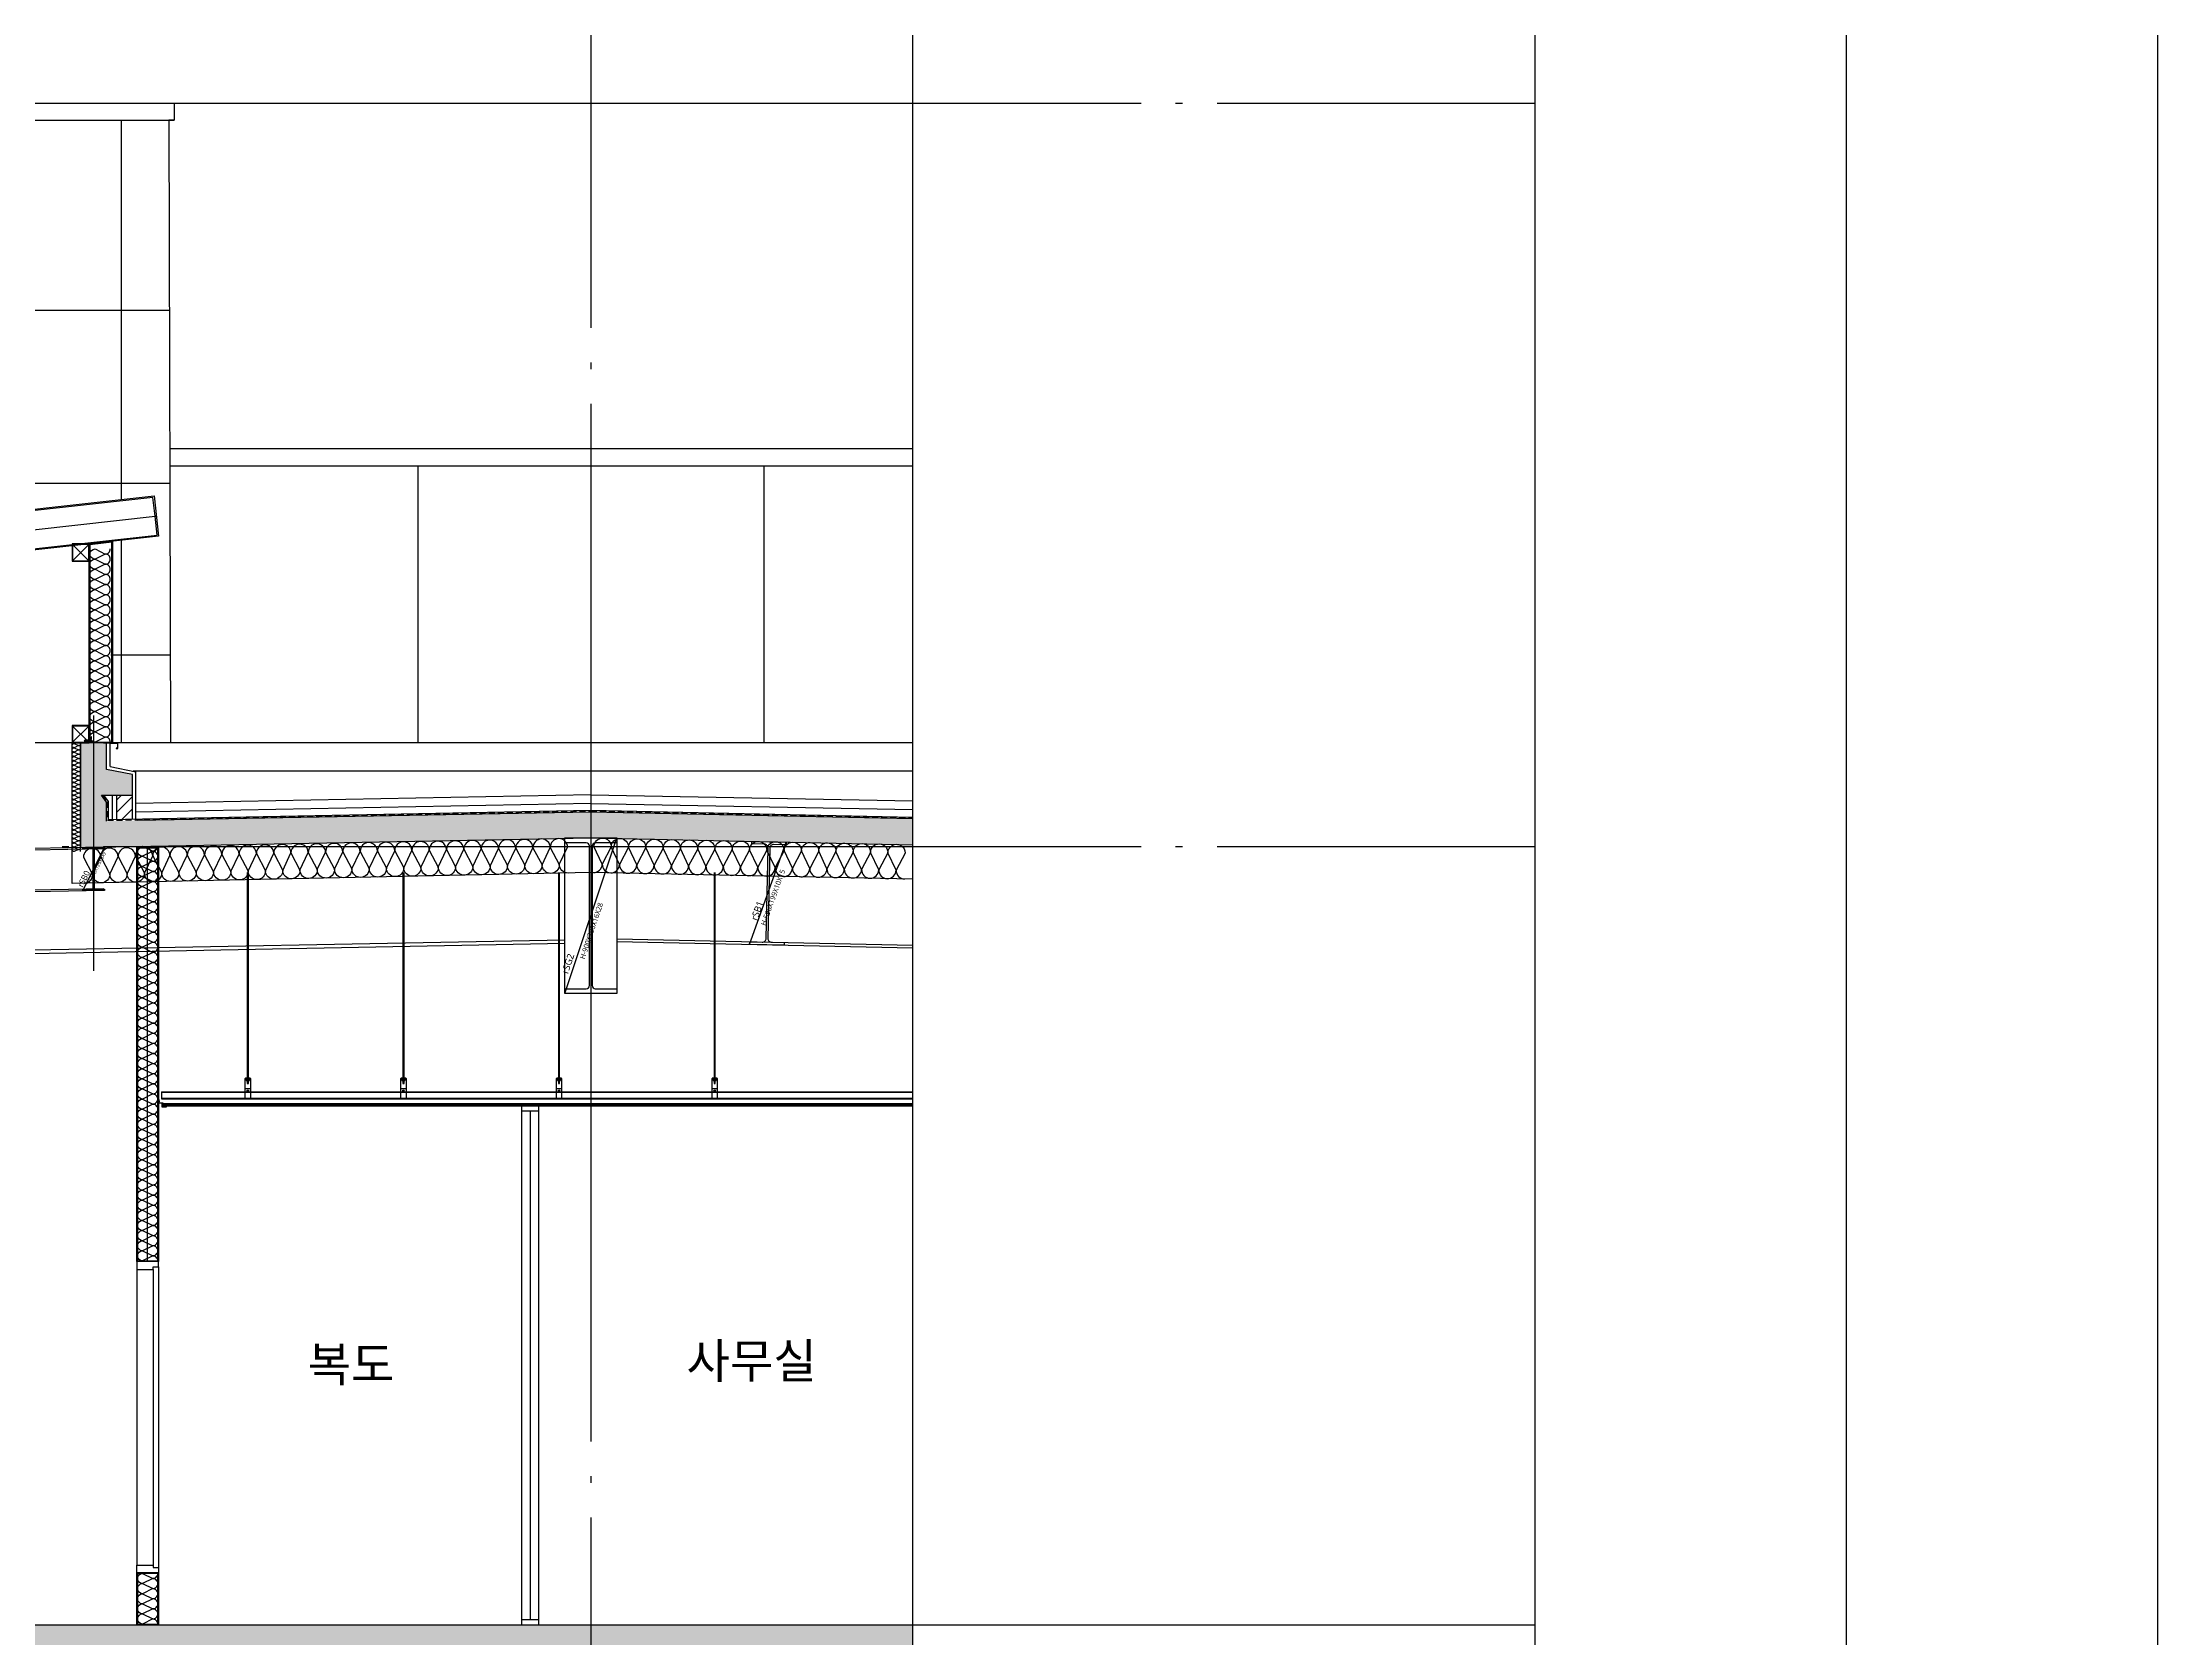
# Model space of a CAD drawing. Header units: millimetres. Extents: x 0 to 672800, y 0 to 118800.
# Drawn here: x 597167 to 609401, y 31869 to 41095 of the extents above; entities that cross this region are included whole.
import ezdxf
from ezdxf.enums import TextEntityAlignment as Align

# ---------------------------------------------------------------- set-up
doc = ezdxf.new("R2010")
doc.units = ezdxf.units.MM
doc.header["$LTSCALE"] = 200
doc.linetypes.add('CEN-GAUN', pattern=[32.2, 30, -1, 0.2, -1])
doc.linetypes.add('HIDDEN', pattern=[0.375, 0.25, -0.125])
doc.layers.get('DEFPOINTS').update_dxf_attribs({"color": 137})
for name, color, linetype in [('01FIN', 9, 'Continuous'), ('01HAT', 8, 'Continuous'), ('01단열재', 252, 'Continuous'), ('01하지철물', 253, 'Continuous'), ('09GIRDER', 2, 'Continuous'), ('3', 3, 'Continuous'), ('6방수', 6, 'HIDDEN'), ('7', 7, 'Continuous'), ('8ELE', 8, 'Continuous'), ('A-CON', 2, 'Continuous'), ('A-wall-유리파티션', 5, 'Continuous'), ('BOLT', 8, 'Continuous'), ('CEN', 1, 'CEN-GAUN'), ('DOOR', 6, 'Continuous'), ('DOOR-OPEN', 9, 'Continuous'), ('ELE', 7, 'Continuous'), ('ELE-6', 6, 'Continuous'), ('ELE-STL', 252, 'Continuous'), ('FLA', 2, 'Continuous'), ('HAT', 8, 'Continuous'), ('HAT-253', 253, 'Continuous'), ('HAT-254', 254, 'Continuous'), ('HAT-INS', 252, 'Continuous'), ('PANEL', 6, 'Continuous'), ('S-253', 252, 'Continuous'), ('S-COL', 2, 'Continuous'), ('STEEL-E', 6, 'Continuous'), ('SYP_BOLT', 9, 'Continuous'), ('SYP_FLASHING', 5, 'Continuous'), ('WALL-GLASS', 4, 'Continuous'), ('X-ER', 15, 'ER-X')]:
    doc.layers.add(name, color=color, linetype=linetype)
doc.layers.add('TXT-1', color=137, linetype='Continuous', plot=False)
doc.styles.get("Standard").update_dxf_attribs({"font": 'arial.ttf'})
doc.styles.add('스타일1', font='malgun.ttf')
doc.linetypes.add('ER-X', pattern='A,10,-0.8,["X",Standard,S=0.6,R=0,X=-0.15,Y=-0.3],-0.8', length=11.6)
doc.linetypes.add('INSUL50', pattern='A,0.00254,-2.54,[134,ltypeshp.shx,S=6.25,R=0,X=-2.54,Y=0],-19.92,[134,ltypeshp.shx,S=6.25,R=180,X=2.54,Y=0],-2.54', length=25.00254)

# ---------------------------------------------------------------- blocks, each defined once
blk = doc.blocks.new('*U295')
at = {"layer": 'HAT-INS'}
for points in [[(0, 0, 0.414214), (0.25, 0.25), (0, 0.75, -1), (0.5, 0.75), (0.25, 0.25, 0.414214), (0.5, 0)], [(0.5, 0, 0.414214), (0.75, 0.25), (0.5, 0.75, -1), (1, 0.75), (0.75, 0.25, 0.414214), (1, 0)], [(1, 0, 0.414214), (1.25, 0.25), (1, 0.75, -1), (1.5, 0.75), (1.25, 0.25, 0.414214), (1.5, 0)], [(1.5, 0, 0.414214), (1.75, 0.25), (1.5, 0.75, -1), (2, 0.75), (1.75, 0.25, 0.414214), (2, 0)], [(2, 0, 0.414214), (2.25, 0.25), (2, 0.75, -1), (2.5, 0.75), (2.25, 0.25, 0.414214), (2.5, 0)]]:
    blk.add_lwpolyline(points, format="xyb", dxfattribs=at)
blk = doc.blocks.new('*U296')
at = {"layer": 'HAT-INS'}
for points in [[(0, 0, 0.414214), (0.25, 0.25), (0, 0.75, -1), (0.5, 0.75), (0.25, 0.25, 0.414214), (0.5, 0)], [(0.5, 0, 0.414214), (0.75, 0.25), (0.5, 0.75, -1), (1, 0.75), (0.75, 0.25, 0.414214), (1, 0)], [(1, 0, 0.414214), (1.25, 0.25), (1, 0.75, -1), (1.5, 0.75), (1.25, 0.25, 0.414214), (1.5, 0)], [(1.5, 0, 0.414214), (1.75, 0.25), (1.5, 0.75, -1), (2, 0.75), (1.75, 0.25, 0.414214), (2, 0)], [(2, 0, 0.414214), (2.25, 0.25), (2, 0.75, -1), (2.5, 0.75), (2.25, 0.25, 0.414214), (2.5, 0)], [(2.5, 0, 0.414214), (2.75, 0.25), (2.5, 0.75, -1), (3, 0.75), (2.75, 0.25, 0.414214), (3, 0)], [(3, 0, 0.414214), (3.25, 0.25), (3, 0.75, -1), (3.5, 0.75), (3.25, 0.25, 0.414214), (3.5, 0)], [(3.5, 0, 0.414214), (3.75, 0.25), (3.5, 0.75, -1), (4, 0.75), (3.75, 0.25, 0.414214), (4, 0)], [(4, 0, 0.414214), (4.25, 0.25), (4, 0.75, -1), (4.5, 0.75), (4.25, 0.25, 0.414214), (4.5, 0)], [(4.5, 0, 0.414214), (4.75, 0.25), (4.5, 0.75, -1), (5, 0.75), (4.75, 0.25, 0.414214), (5, 0)], [(5, 0, 0.414214), (5.25, 0.25), (5, 0.75, -1), (5.5, 0.75), (5.25, 0.25, 0.414214), (5.5, 0)], [(5.5, 0, 0.414214), (5.75, 0.25), (5.5, 0.75, -1), (6, 0.75), (5.75, 0.25, 0.414214), (6, 0)], [(6, 0, 0.414214), (6.25, 0.25), (6, 0.75, -1), (6.5, 0.75), (6.25, 0.25, 0.414214), (6.5, 0)], [(6.5, 0, 0.414214), (6.75, 0.25), (6.5, 0.75, -1), (7, 0.75), (6.75, 0.25, 0.414214), (7, 0)], [(7, 0, 0.414214), (7.25, 0.25), (7, 0.75, -1), (7.5, 0.75), (7.25, 0.25, 0.414214), (7.5, 0)], [(7.5, 0, 0.414214), (7.75, 0.25), (7.5, 0.75, -1), (8, 0.75), (7.75, 0.25, 0.414214), (8, 0)], [(8, 0, 0.414214), (8.25, 0.25), (8, 0.75, -1), (8.5, 0.75), (8.25, 0.25, 0.414214), (8.5, 0)], [(8.5, 0, 0.414214), (8.75, 0.25), (8.5, 0.75, -1), (9, 0.75), (8.75, 0.25, 0.414214), (9, 0)], [(9, 0, 0.414214), (9.25, 0.25), (9, 0.75, -1), (9.5, 0.75), (9.25, 0.25, 0.414214), (9.5, 0)], [(9.5, 0, 0.414214), (9.75, 0.25), (9.5, 0.75, -1), (10, 0.75), (9.75, 0.25, 0.414214), (10, 0)], [(10, 0, 0.414214), (10.25, 0.25), (10, 0.75, -1), (10.5, 0.75), (10.25, 0.25, 0.414214), (10.5, 0)], [(10.5, 0, 0.414214), (10.75, 0.25), (10.5, 0.75, -1), (11, 0.75), (10.75, 0.25, 0.414214), (11, 0)], [(11, 0, 0.414214), (11.25, 0.25), (11, 0.75, -1), (11.5, 0.75), (11.25, 0.25, 0.414214), (11.5, 0)], [(11.5, 0, 0.414214), (11.75, 0.25), (11.5, 0.75, -1), (12, 0.75), (11.75, 0.25, 0.414214), (12, 0)], [(12, 0, 0.414214), (12.25, 0.25), (12, 0.75, -1), (12.5, 0.75), (12.25, 0.25, 0.414214), (12.5, 0)], [(12.5, 0, 0.414214), (12.75, 0.25), (12.5, 0.75, -1), (13, 0.75), (12.75, 0.25, 0.414214), (13, 0)], [(13, 0, 0.414214), (13.25, 0.25), (13, 0.75, -1), (13.5, 0.75), (13.25, 0.25, 0.414214), (13.5, 0)], [(13.5, 0, 0.414214), (13.75, 0.25), (13.5, 0.75, -1), (14, 0.75), (13.75, 0.25, 0.414214), (14, 0)], [(14, 0, 0.414214), (14.25, 0.25), (14, 0.75, -1), (14.5, 0.75), (14.25, 0.25, 0.414214), (14.5, 0)], [(14.5, 0, 0.414214), (14.75, 0.25), (14.5, 0.75, -1), (15, 0.75), (14.75, 0.25, 0.414214), (15, 0)], [(15, 0, 0.414214), (15.25, 0.25), (15, 0.75, -1), (15.5, 0.75), (15.25, 0.25, 0.414214), (15.5, 0)], [(15.5, 0, 0.414214), (15.75, 0.25), (15.5, 0.75, -1), (16, 0.75), (15.75, 0.25, 0.414214), (16, 0)], [(16, 0, 0.414214), (16.25, 0.25), (16, 0.75, -1), (16.5, 0.75), (16.25, 0.25, 0.414214), (16.5, 0)], [(16.5, 0, 0.414214), (16.75, 0.25), (16.5, 0.75, -1), (17, 0.75), (16.75, 0.25, 0.414214), (17, 0)], [(17, 0, 0.414214), (17.25, 0.25), (17, 0.75, -1), (17.5, 0.75), (17.25, 0.25, 0.414214), (17.5, 0)], [(17.5, 0, 0.414214), (17.75, 0.25), (17.5, 0.75, -1), (18, 0.75), (17.75, 0.25, 0.414214), (18, 0)], [(18, 0, 0.414214), (18.25, 0.25), (18, 0.75, -1), (18.5, 0.75), (18.25, 0.25, 0.414214), (18.5, 0)], [(18.5, 0, 0.414214), (18.75, 0.25), (18.5, 0.75, -1), (19, 0.75), (18.75, 0.25, 0.414214), (19, 0)], [(19, 0, 0.414214), (19.25, 0.25), (19, 0.75, -1), (19.5, 0.75), (19.25, 0.25, 0.414214), (19.5, 0)], [(19.5, 0, 0.414214), (19.75, 0.25), (19.5, 0.75, -1), (20, 0.75), (19.75, 0.25, 0.414214), (20, 0)], [(20, 0, 0.414214), (20.25, 0.25), (20, 0.75, -1), (20.5, 0.75), (20.25, 0.25, 0.414214), (20.5, 0)]]:
    blk.add_lwpolyline(points, format="xyb", dxfattribs=at)
blk = doc.blocks.new('*U499')
at = {"layer": 'HAT-INS'}
for points in [[(0, 0, 0.414214), (0.25, 0.25), (0, 0.75, -1), (0.5, 0.75), (0.25, 0.25, 0.414214), (0.5, 0)], [(0.5, 0, 0.414214), (0.75, 0.25), (0.5, 0.75, -1), (1, 0.75), (0.75, 0.25, 0.414214), (1, 0)], [(1, 0, 0.414214), (1.25, 0.25), (1, 0.75, -1), (1.5, 0.75), (1.25, 0.25, 0.414214), (1.5, 0)], [(1.5, 0, 0.414214), (1.75, 0.25), (1.5, 0.75, -1), (2, 0.75), (1.75, 0.25, 0.414214), (2, 0)], [(2, 0, 0.414214), (2.25, 0.25), (2, 0.75, -1), (2.5, 0.75), (2.25, 0.25, 0.414214), (2.5, 0)], [(2.5, 0, 0.414214), (2.75, 0.25), (2.5, 0.75, -1), (3, 0.75), (2.75, 0.25, 0.414214), (3, 0)], [(3, 0, 0.414214), (3.25, 0.25), (3, 0.75, -1), (3.5, 0.75), (3.25, 0.25, 0.414214), (3.5, 0)], [(3.5, 0, 0.414214), (3.75, 0.25), (3.5, 0.75, -1), (4, 0.75), (3.75, 0.25, 0.414214), (4, 0)], [(4, 0, 0.414214), (4.25, 0.25), (4, 0.75, -1), (4.5, 0.75), (4.25, 0.25, 0.414214), (4.5, 0)], [(4.5, 0, 0.414214), (4.75, 0.25), (4.5, 0.75, -1), (5, 0.75), (4.75, 0.25, 0.414214), (5, 0)], [(5, 0, 0.414214), (5.25, 0.25), (5, 0.75, -1), (5.5, 0.75), (5.25, 0.25, 0.414214), (5.5, 0)], [(5.5, 0, 0.414214), (5.75, 0.25), (5.5, 0.75, -1), (6, 0.75), (5.75, 0.25, 0.414214), (6, 0)], [(6, 0, 0.414214), (6.25, 0.25), (6, 0.75, -1), (6.5, 0.75), (6.25, 0.25, 0.414214), (6.5, 0)], [(6.5, 0, 0.414214), (6.75, 0.25), (6.5, 0.75, -1), (7, 0.75), (6.75, 0.25, 0.414214), (7, 0)], [(7, 0, 0.414214), (7.25, 0.25), (7, 0.75, -1), (7.5, 0.75), (7.25, 0.25, 0.414214), (7.5, 0)], [(7.5, 0, 0.414214), (7.75, 0.25), (7.5, 0.75, -1), (8, 0.75), (7.75, 0.25, 0.414214), (8, 0)], [(8, 0, 0.414214), (8.25, 0.25), (8, 0.75, -1), (8.5, 0.75), (8.25, 0.25, 0.414214), (8.5, 0)], [(8.5, 0, 0.414214), (8.75, 0.25), (8.5, 0.75, -1), (9, 0.75), (8.75, 0.25, 0.414214), (9, 0)], [(9, 0, 0.414214), (9.25, 0.25), (9, 0.75, -1), (9.5, 0.75), (9.25, 0.25, 0.414214), (9.5, 0)], [(9.5, 0, 0.414214), (9.75, 0.25), (9.5, 0.75, -1), (10, 0.75), (9.75, 0.25, 0.414214), (10, 0)], [(10, 0, 0.414214), (10.25, 0.25), (10, 0.75, -1), (10.5, 0.75), (10.25, 0.25, 0.414214), (10.5, 0)], [(10.5, 0, 0.414214), (10.75, 0.25), (10.5, 0.75, -1), (11, 0.75), (10.75, 0.25, 0.414214), (11, 0)], [(11, 0, 0.414214), (11.25, 0.25), (11, 0.75, -1), (11.5, 0.75), (11.25, 0.25, 0.414214), (11.5, 0)], [(11.5, 0, 0.414214), (11.75, 0.25), (11.5, 0.75, -1), (12, 0.75), (11.75, 0.25, 0.414214), (12, 0)], [(12, 0, 0.414214), (12.25, 0.25), (12, 0.75, -1), (12.5, 0.75), (12.25, 0.25, 0.414214), (12.5, 0)]]:
    blk.add_lwpolyline(points, format="xyb", dxfattribs=at)
blk = doc.blocks.new('*U298')
at = {"layer": 'HAT-INS'}
for points in [[(0, 0, 0.414214), (0.25, 0.25), (0, 0.75, -1), (0.5, 0.75), (0.25, 0.25, 0.414214), (0.5, 0)], [(0.5, 0, 0.414214), (0.75, 0.25), (0.5, 0.75, -1), (1, 0.75), (0.75, 0.25, 0.414214), (1, 0)], [(1, 0, 0.414214), (1.25, 0.25), (1, 0.75, -1), (1.5, 0.75), (1.25, 0.25, 0.414214), (1.5, 0)], [(1.5, 0, 0.414214), (1.75, 0.25), (1.5, 0.75, -1), (2, 0.75), (1.75, 0.25, 0.414214), (2, 0)], [(2, 0, 0.414214), (2.25, 0.25), (2, 0.75, -1), (2.5, 0.75), (2.25, 0.25, 0.414214), (2.5, 0)], [(2.5, 0, 0.414214), (2.75, 0.25), (2.5, 0.75, -1), (3, 0.75), (2.75, 0.25, 0.414214), (3, 0)], [(3, 0, 0.414214), (3.25, 0.25), (3, 0.75, -1), (3.5, 0.75), (3.25, 0.25, 0.414214), (3.5, 0)], [(3.5, 0, 0.414214), (3.75, 0.25), (3.5, 0.75, -1), (4, 0.75), (3.75, 0.25, 0.414214), (4, 0)], [(4, 0, 0.414214), (4.25, 0.25), (4, 0.75, -1), (4.5, 0.75), (4.25, 0.25, 0.414214), (4.5, 0)], [(4.5, 0, 0.414214), (4.75, 0.25), (4.5, 0.75, -1), (5, 0.75), (4.75, 0.25, 0.414214), (5, 0)], [(5, 0, 0.414214), (5.25, 0.25), (5, 0.75, -1), (5.5, 0.75), (5.25, 0.25, 0.414214), (5.5, 0)], [(5.5, 0, 0.414214), (5.75, 0.25), (5.5, 0.75, -1), (6, 0.75), (5.75, 0.25, 0.414214), (6, 0)], [(6, 0, 0.414214), (6.25, 0.25), (6, 0.75, -1), (6.5, 0.75), (6.25, 0.25, 0.414214), (6.5, 0)], [(6.5, 0, 0.414214), (6.75, 0.25), (6.5, 0.75, -1), (7, 0.75), (6.75, 0.25, 0.414214), (7, 0)], [(7, 0, 0.414214), (7.25, 0.25), (7, 0.75, -1), (7.5, 0.75), (7.25, 0.25, 0.414214), (7.5, 0)], [(7.5, 0, 0.414214), (7.75, 0.25), (7.5, 0.75, -1), (8, 0.75), (7.75, 0.25, 0.414214), (8, 0)], [(8, 0, 0.414214), (8.25, 0.25), (8, 0.75, -1), (8.5, 0.75), (8.25, 0.25, 0.414214), (8.5, 0)], [(8.5, 0, 0.414214), (8.75, 0.25), (8.5, 0.75, -1), (9, 0.75), (8.75, 0.25, 0.414214), (9, 0)], [(9, 0, 0.414214), (9.25, 0.25), (9, 0.75, -1), (9.5, 0.75), (9.25, 0.25, 0.414214), (9.5, 0)]]:
    blk.add_lwpolyline(points, format="xyb", dxfattribs=at)
blk = doc.blocks.new('D-1800')
at = {"layer": 'DOOR'}
for p, q in [((-30, 1755), (-30, 45)), ((0, 1770), (0, 30))]:
    blk.add_line(p, q, dxfattribs=at)
for points in [[(-125, 1800), (-125, 1755), (-125, 1755), (-125, 1755), (-30, 1755), (-30, 1770), (0, 1770), (0, 1800), (-125, 1800)], [(-125, 0), (-125, 45), (-125, 45), (-125, 45), (-30, 45), (-30, 30), (0, 30), (0, 0), (-125, 0)]]:
    blk.add_lwpolyline(points, dxfattribs=at)
at = {"layer": 'DOOR-OPEN', "color": 9}
blk.add_line((-125, 1755), (-125, 45), dxfattribs=at)
blk = doc.blocks.new('하지철물')
at = {"layer": '01하지철물', "color": 1}
for p, q in [((47, 47), (-47, -47)), ((47, -47), (-47, 47))]:
    blk.add_line(p, q, dxfattribs=at)
at = {"layer": '01하지철물'}
for points in [[(-50, -50), (-50, 50), (50, 50), (50, -50)], [(-47, -47), (-47, 47), (47, 47), (47, -47)]]:
    blk.add_lwpolyline(points, close=True, dxfattribs=at)
blk = doc.blocks.new('SG-rSG2')
at = {"layer": '09GIRDER', "flags": 128}
blk.add_lwpolyline([(-150, -900), (-150, -872), (-26, -872, 0.414214), (-8, -854), (-8, -46, 0.414214), (-26, -28), (-150, -28), (-150, 0), (150, 0), (150, -28), (26, -28, 0.414214), (8, -46), (8, -854, 0.414214), (26, -872), (150, -872), (150, -900)], format="xyb", close=True, dxfattribs=at)
at = {"layer": 'DEFPOINTS'}
blk.add_line((-150, -900), (150, 0), dxfattribs=at)
at = {"layer": 'DEFPOINTS', "style": '스타일1'}
for s, height, p in [('H-900X300X16X28', 30, (4, -537)), ('rSG2', 40, (-132, -727, 0))]:
    blk.add_text(s, height=height, rotation=71.5651, dxfattribs=at).set_placement(p, align=Align.MIDDLE_CENTER)
blk = doc.blocks.new('*U330')
at = {"layer": 'A-wall-유리파티션'}
for p, q in [((107600, 48803), (107500, 48803)), ((107500, 45863), (107600, 45863))]:
    blk.add_line(p, q, dxfattribs=at)
blk.add_lwpolyline([(107600, 48833), (107500, 48833), (107500, 45833), (107600, 45833), (107600, 48833)], dxfattribs=at)
at = {"layer": 'WALL-GLASS'}
blk.add_line((107550, 45863), (107550, 48803), dxfattribs=at)
blk = doc.blocks.new('*U436')
at = {"layer": 'HAT-INS'}
for points in [[(0, 0, 0.414214), (0.25, 0.25), (0, 0.75, -1), (0.5, 0.75), (0.25, 0.25, 0.414214), (0.5, 0)], [(0.5, 0, 0.414214), (0.75, 0.25), (0.5, 0.75, -1), (1, 0.75), (0.75, 0.25, 0.414214), (1, 0)], [(1, 0, 0.414214), (1.25, 0.25), (1, 0.75, -1), (1.5, 0.75), (1.25, 0.25, 0.414214), (1.5, 0)], [(1.5, 0, 0.414214), (1.75, 0.25), (1.5, 0.75, -1), (2, 0.75), (1.75, 0.25, 0.414214), (2, 0)], [(2, 0, 0.414214), (2.25, 0.25), (2, 0.75, -1), (2.5, 0.75), (2.25, 0.25, 0.414214), (2.5, 0)], [(2.5, 0, 0.414214), (2.75, 0.25), (2.5, 0.75, -1), (3, 0.75), (2.75, 0.25, 0.414214), (3, 0)], [(3, 0, 0.414214), (3.25, 0.25), (3, 0.75, -1), (3.5, 0.75), (3.25, 0.25, 0.414214), (3.5, 0)], [(3.5, 0, 0.414214), (3.75, 0.25), (3.5, 0.75, -1), (4, 0.75), (3.75, 0.25, 0.414214), (4, 0)], [(4, 0, 0.414214), (4.25, 0.25), (4, 0.75, -1), (4.5, 0.75), (4.25, 0.25, 0.414214), (4.5, 0)], [(4.5, 0, 0.414214), (4.75, 0.25), (4.5, 0.75, -1), (5, 0.75), (4.75, 0.25, 0.414214), (5, 0)], [(5, 0, 0.414214), (5.25, 0.25), (5, 0.75, -1), (5.5, 0.75), (5.25, 0.25, 0.414214), (5.5, 0)], [(5.5, 0, 0.414214), (5.75, 0.25), (5.5, 0.75, -1), (6, 0.75), (5.75, 0.25, 0.414214), (6, 0)], [(6, 0, 0.414214), (6.25, 0.25), (6, 0.75, -1), (6.5, 0.75), (6.25, 0.25, 0.414214), (6.5, 0)], [(6.5, 0, 0.414214), (6.75, 0.25), (6.5, 0.75, -1), (7, 0.75), (6.75, 0.25, 0.414214), (7, 0)], [(7, 0, 0.414214), (7.25, 0.25), (7, 0.75, -1), (7.5, 0.75), (7.25, 0.25, 0.414214), (7.5, 0)], [(7.5, 0, 0.414214), (7.75, 0.25), (7.5, 0.75, -1), (8, 0.75), (7.75, 0.25, 0.414214), (8, 0)], [(8, 0, 0.414214), (8.25, 0.25), (8, 0.75, -1), (8.5, 0.75), (8.25, 0.25, 0.414214), (8.5, 0)], [(8.5, 0, 0.414214), (8.75, 0.25), (8.5, 0.75, -1), (9, 0.75), (8.75, 0.25, 0.414214), (9, 0)]]:
    blk.add_lwpolyline(points, format="xyb", dxfattribs=at)
blk = doc.blocks.new('*U430')
at = {"layer": 'HAT-INS'}
for points in [[(0, 0, 0.414214), (0.25, 0.25), (0, 0.75, -1), (0.5, 0.75), (0.25, 0.25, 0.414214), (0.5, 0)], [(0.5, 0, 0.414214), (0.75, 0.25), (0.5, 0.75, -1), (1, 0.75), (0.75, 0.25, 0.414214), (1, 0)], [(1, 0, 0.414214), (1.25, 0.25), (1, 0.75, -1), (1.5, 0.75), (1.25, 0.25, 0.414214), (1.5, 0)], [(1.5, 0, 0.414214), (1.75, 0.25), (1.5, 0.75, -1), (2, 0.75), (1.75, 0.25, 0.414214), (2, 0)], [(2, 0, 0.414214), (2.25, 0.25), (2, 0.75, -1), (2.5, 0.75), (2.25, 0.25, 0.414214), (2.5, 0)], [(2.5, 0, 0.414214), (2.75, 0.25), (2.5, 0.75, -1), (3, 0.75), (2.75, 0.25, 0.414214), (3, 0)], [(3, 0, 0.414214), (3.25, 0.25), (3, 0.75, -1), (3.5, 0.75), (3.25, 0.25, 0.414214), (3.5, 0)], [(3.5, 0, 0.414214), (3.75, 0.25), (3.5, 0.75, -1), (4, 0.75), (3.75, 0.25, 0.414214), (4, 0)], [(4, 0, 0.414214), (4.25, 0.25), (4, 0.75, -1), (4.5, 0.75), (4.25, 0.25, 0.414214), (4.5, 0)], [(4.5, 0, 0.414214), (4.75, 0.25), (4.5, 0.75, -1), (5, 0.75), (4.75, 0.25, 0.414214), (5, 0)], [(5, 0, 0.414214), (5.25, 0.25), (5, 0.75, -1), (5.5, 0.75), (5.25, 0.25, 0.414214), (5.5, 0)], [(5.5, 0, 0.414214), (5.75, 0.25), (5.5, 0.75, -1), (6, 0.75), (5.75, 0.25, 0.414214), (6, 0)], [(6, 0, 0.414214), (6.25, 0.25), (6, 0.75, -1), (6.5, 0.75), (6.25, 0.25, 0.414214), (6.5, 0)], [(6.5, 0, 0.414214), (6.75, 0.25), (6.5, 0.75, -1), (7, 0.75), (6.75, 0.25, 0.414214), (7, 0)], [(7, 0, 0.414214), (7.25, 0.25), (7, 0.75, -1), (7.5, 0.75), (7.25, 0.25, 0.414214), (7.5, 0)], [(7.5, 0, 0.414214), (7.75, 0.25), (7.5, 0.75, -1), (8, 0.75), (7.75, 0.25, 0.414214), (8, 0)], [(8, 0, 0.414214), (8.25, 0.25), (8, 0.75, -1), (8.5, 0.75), (8.25, 0.25, 0.414214), (8.5, 0)], [(8.5, 0, 0.414214), (8.75, 0.25), (8.5, 0.75, -1), (9, 0.75), (8.75, 0.25, 0.414214), (9, 0)], [(9, 0, 0.414214), (9.25, 0.25), (9, 0.75, -1), (9.5, 0.75), (9.25, 0.25, 0.414214), (9.5, 0)], [(9.5, 0, 0.414214), (9.75, 0.25), (9.5, 0.75, -1), (10, 0.75), (9.75, 0.25, 0.414214), (10, 0)], [(10, 0, 0.414214), (10.25, 0.25), (10, 0.75, -1), (10.5, 0.75), (10.25, 0.25, 0.414214), (10.5, 0)], [(10.5, 0, 0.414214), (10.75, 0.25), (10.5, 0.75, -1), (11, 0.75), (10.75, 0.25, 0.414214), (11, 0)], [(11, 0, 0.414214), (11.25, 0.25), (11, 0.75, -1), (11.5, 0.75), (11.25, 0.25, 0.414214), (11.5, 0)], [(11.5, 0, 0.414214), (11.75, 0.25), (11.5, 0.75, -1), (12, 0.75), (11.75, 0.25, 0.414214), (12, 0)], [(12, 0, 0.414214), (12.25, 0.25), (12, 0.75, -1), (12.5, 0.75), (12.25, 0.25, 0.414214), (12.5, 0)], [(12.5, 0, 0.414214), (12.75, 0.25), (12.5, 0.75, -1), (13, 0.75), (12.75, 0.25, 0.414214), (13, 0)], [(13, 0, 0.414214), (13.25, 0.25), (13, 0.75, -1), (13.5, 0.75), (13.25, 0.25, 0.414214), (13.5, 0)], [(13.5, 0, 0.414214), (13.75, 0.25), (13.5, 0.75, -1), (14, 0.75), (13.75, 0.25, 0.414214), (14, 0)]]:
    blk.add_lwpolyline(points, format="xyb", dxfattribs=at)
blk = doc.blocks.new('SG-rSB0')
at = {"layer": '09GIRDER'}
blk.add_lwpolyline([(62, 250), (62, 241), (3, 241), (3, 9), (62, 9), (62, 0), (-62, 0), (-62, 9), (-3, 9), (-3, 241), (-62, 241), (-62, 250)], close=True, dxfattribs=at)
at = {"layer": 'DEFPOINTS'}
blk.add_line((-62, 0), (62, 250), dxfattribs=at)
at = {"layer": 'DEFPOINTS', "style": '스타일1'}
for s, height, p in [('H-250X125X6X9', 20, (20, 134)), ('rSB0', 35, (-57, 68, 0))]:
    blk.add_text(s, height=height, rotation=63.4349, dxfattribs=at).set_placement(p, align=Align.MIDDLE_CENTER)
blk = doc.blocks.new('SDS32')
at = {"layer": 'SYP_BOLT'}
for p, q in [((-5, 2), (-8, 1)), ((8, 1), (-8, 1)), ((-8, 1), (-8, 0)), ((8, 0), (-8, 0)), ((-3, 0), (-4, 0)), ((-3, 9), (-3, 3)), ((-3, 0), (-3, -4)), ((2, 3), (2, 9)), ((3, 0), (3, -6)), ((5, 2), (8, 1)), ((8, 1), (8, 0)), ((4, -6), (-4, -4)), ((-4, -4), (-3, -5)), ((-3, -4), (-4, -4)), ((4, -8), (-4, -6)), ((-4, -6), (-3, -7)), ((-3, -6), (-4, -6)), ((4, -10), (-4, -8)), ((-4, -8), (-3, -9)), ((-3, -8), (-4, -8)), ((-3, -10), (-4, -10)), ((-4, -10), (-3, -11)), ((4, -12), (-4, -10)), ((4, -14), (-4, -12)), ((-4, -12), (-3, -13)), ((-3, -12), (-4, -12)), ((4, -16), (-4, -14)), ((-4, -14), (-3, -15)), ((-3, -14), (-4, -14)), ((4, -18), (-4, -16)), ((-4, -16), (-3, -17)), ((-3, -16), (-4, -16)), ((4, -20), (-4, -18)), ((-4, -18), (-3, -19)), ((-3, -18), (-4, -18)), ((3, -6), (-3, -4)), ((3, -7), (-3, -5)), ((-3, -5), (-3, -6)), ((3, -8), (-3, -6)), ((3, -9), (-3, -7)), ((-3, -7), (-3, -8)), ((3, -10), (-3, -8)), ((-3, -9), (-3, -10)), ((3, -11), (-3, -9)), ((3, -12), (-3, -10)), ((3, -13), (-3, -11)), ((-3, -11), (-3, -12)), ((3, -14), (-3, -12)), ((3, -15), (-3, -13)), ((-3, -13), (-3, -14)), ((3, -16), (-3, -14)), ((3, -17), (-3, -15)), ((-3, -15), (-3, -16)), ((3, -18), (-3, -16)), ((3, -19), (-3, -17)), ((-3, -17), (-3, -18)), ((3, -20), (-3, -18)), ((-3, -19), (-3, -21)), ((3, -21), (-3, -19)), ((3, -6), (4, -6)), ((4, -6), (3, -7)), ((3, -7), (3, -8)), ((3, -8), (4, -8)), ((4, -8), (3, -9)), ((3, -9), (3, -10)), ((3, -10), (4, -10)), ((4, -10), (3, -11)), ((3, -11), (3, -12)), ((4, -12), (3, -13)), ((3, -12), (4, -12)), ((3, -13), (3, -14)), ((3, -14), (4, -14)), ((4, -14), (3, -15)), ((3, -15), (3, -16)), ((3, -16), (4, -16)), ((4, -16), (3, -17)), ((3, -17), (3, -18)), ((3, -18), (4, -18)), ((4, -18), (3, -19)), ((3, -19), (3, -20)), ((3, -20), (4, -20)), ((4, -20), (3, -21)), ((3, -21), (3, -22))]:
    blk.add_line(p, q, dxfattribs=at)
blk.add_lwpolyline([(5, 3), (5, 2), (-5, 2), (-5, 3)], close=True, dxfattribs=at)
for points in [[(4, 3), (4, 9), (-4, 9), (-4, 3)], [(0, -32), (-1, -23), (-3, -21), (-1, -20), (3, -22)], [(3, -22), (3, -27), (0, -32), (-3, -27), (-3, -21)]]:
    blk.add_lwpolyline(points, dxfattribs=at)
at = {"layer": 'SYP_BOLT', "color": 0}
blk.add_solid([(8, 1), (-8, 1), (8, 0), (-8, 0)], dxfattribs=at)

msp = doc.modelspace()

# ---------------------------------------------------------------- hatches: boundary and pattern name
at = {"layer": '01HAT', "ltscale": 2}
h = msp.add_hatch(dxfattribs=at)
h.set_pattern_fill('ANSI31', color=256, scale=400, style=0)
h.set_pattern_definition([(45, (-97194.44, 207065.9), (-35.355339, 35.355339), [])])
h.paths.add_polyline_path([(597599.1, 36601.6), (597689.1, 36603.3), (597689.1, 36740.2), (597599.1, 36740.2)])
at = {"layer": 'HAT-254'}
h = msp.add_hatch(color=256, dxfattribs=at)
h.dxf.hatch_style = 1
h.paths.add_polyline_path([(595639.1, 36404.3), (595639.1, 37043.5), (595489.1, 37043.6), (595489.1, 36895.9), (595339.1, 36865.9), (595339.1, 36745.9), (595519.1, 36745.9), (595489.1, 36705.9), (595489.1, 36551.5), (589800, 36443.6), (589339.1, 36443.6), (589339.1, 36703.3), (589309.1, 36743.3), (589489.1, 36743.3), (589489.1, 36863.6), (589339.1, 36893.6), (589339.1, 37043.6), (589189.1, 37043.6), (589189.1, 36293.6), (589801.4, 36293.6)])
h.paths.add_polyline_path([(600338.8, 36493.6), (602201.1, 36454.3), (602201.1, 36604.3), (600338.9, 36643.6), (597539.1, 36590.4), (597539.1, 36700.2), (597509.1, 36740.2), (597689.1, 36740.2), (597689.1, 36860.2), (597539.1, 36893.6), (597539.1, 37043.5), (597389.1, 37043.5), (597389.1, 36437.5)])
h.paths.add_polyline_path([(595459.1, 31693.6), (595459.1, 31793.6), (602201.1, 31793.6), (602201.1, 31943.6), (595454.1, 31943.6), (595454.1, 32043.6), (595309.1, 32043.6), (595309.1, 31843.6), (591194.1, 31843.6), (591194.1, 32043.6), (591094.1, 32043.6), (591094.1, 31693.6)])

# ---------------------------------------------------------------- linework, layer by layer
at = {"color": 8}
for p, q in [((597857.1, 35025.6), (597857.1, 34985.6)), ((597857.1, 35025.6), (602201.1, 35025.6)), ((597857.1, 35022.6), (602201.1, 35022.6)), ((598370.8, 35043.6), (598340.8, 35043.6)), ((598362.7, 35031.6), (598349, 35031.6)), ((598355.8, 35037.8), (598355.8, 35025.4)), ((599270.8, 35043.6), (599240.8, 35043.6)), ((599262.7, 35031.6), (599249, 35031.6)), ((599255.8, 35037.8), (599255.8, 35025.4)), ((600170.8, 35043.6), (600140.8, 35043.6)), ((600162.7, 35031.6), (600149, 35031.6)), ((600155.8, 35037.8), (600155.8, 35025.4)), ((601070.8, 35043.6), (601040.8, 35043.6)), ((601062.7, 35031.6), (601049, 35031.6)), ((601055.8, 35037.8), (601055.8, 35025.4)), ((597857.1, 34988.6), (602201.1, 34988.6)), ((597857.1, 34985.6), (602201.1, 34985.6))]:
    msp.add_line(p, q, dxfattribs=at)
at = {"color": 1}
for p, q in [((597834.7, 34970.6), (597846.5, 34970.6)), ((597867.1, 34958.6), (602201.1, 34958.6)), ((597867.1, 34943.6), (597867.1, 34958.6)), ((597867.1, 34951.6), (602201.1, 34951.6)), ((597867.1, 34943.6), (602201.1, 34943.6))]:
    msp.add_line(p, q, dxfattribs=at)
at = {"color": 8}
for points in [[(598352.4, 36293.6), (598352.5, 35073.5), (598359.1, 35073.5), (598359.1, 36293.6)], [(599252.4, 36293.6), (599252.5, 35073.5), (599259.1, 35073.5), (599259.1, 36293.6)], [(600152.4, 36293.6), (600152.5, 35073.5), (600159.1, 35073.5), (600159.1, 36293.6)], [(601052.4, 36293.6), (601052.5, 35073.5), (601059.1, 35073.5), (601059.1, 36293.6)], [(598370.8, 35102.7), (598369.5, 35104.7), (598342.1, 35104.7), (598340.8, 35102.7), (598340.8, 35097.7), (598342.1, 35095.7), (598369.5, 35095.7), (598370.8, 35097.7), (598340.8, 35097.7)], [(598347.1, 35095.7), (598347.1, 35090.6), (598364.7, 35090.6), (598364.7, 35095.7)], [(599270.8, 35102.7), (599269.5, 35104.7), (599242.1, 35104.7), (599240.8, 35102.7), (599240.8, 35097.7), (599242.1, 35095.7), (599269.5, 35095.7), (599270.8, 35097.7), (599240.8, 35097.7)], [(599247.1, 35095.7), (599247.1, 35090.6), (599264.7, 35090.6), (599264.7, 35095.7)], [(600170.8, 35102.7), (600169.5, 35104.7), (600142.1, 35104.7), (600140.8, 35102.7), (600140.8, 35097.7), (600142.1, 35095.7), (600169.5, 35095.7), (600170.8, 35097.7), (600140.8, 35097.7)], [(600147.1, 35095.7), (600147.1, 35090.6), (600164.7, 35090.6), (600164.7, 35095.7)], [(601070.8, 35102.7), (601069.5, 35104.7), (601042.1, 35104.7), (601040.8, 35102.7), (601040.8, 35097.7), (601042.1, 35095.7), (601069.5, 35095.7), (601070.8, 35097.7), (601040.8, 35097.7)], [(601047.1, 35095.7), (601047.1, 35090.6), (601064.7, 35090.6), (601064.7, 35095.7)]]:
    msp.add_lwpolyline(points, dxfattribs=at)
for points in [[(598340.8, 35102.7), (598370.8, 35102.7), (598370.8, 34983.6), (598340.8, 34983.6)], [(599240.8, 35102.7), (599270.8, 35102.7), (599270.8, 34983.6), (599240.8, 34983.6)], [(600140.8, 35102.7), (600170.8, 35102.7), (600170.8, 34983.6), (600140.8, 34983.6)], [(601040.8, 35102.7), (601070.8, 35102.7), (601070.8, 34983.6), (601040.8, 34983.6)]]:
    msp.add_lwpolyline(points, close=True, dxfattribs=at)
at = {"color": 6}
msp.add_lwpolyline([(597864.1, 34940.6), (597883.1, 34940.6), (597883.1, 34937.6), (597861.1, 34937.6), (597861.1, 34959.6), (597839.1, 34959.6), (597839.1, 34981.6), (597842.1, 34981.6), (597842.1, 34962.6), (597864.1, 34962.6)], close=True, dxfattribs=at)
at = {"color": 8}
for centre, radius in [((598355.8, 35031.6), 4.25), ((598355.8, 35031.6), 3.25), ((599255.8, 35031.6), 4.25), ((599255.8, 35031.6), 3.25), ((600155.8, 35031.6), 4.25), ((600155.8, 35031.6), 3.25), ((601055.8, 35031.6), 4.25), ((601055.8, 35031.6), 3.25)]:
    msp.add_circle(centre, radius, dxfattribs=at)
at = {"layer": '01FIN'}
for p, q in [((597559.1, 36906.4), (597559.1, 37043.6)), ((597559.1, 36906.4), (597709.1, 36876.4)), ((597709.1, 36603.6), (597709.1, 36876.4))]:
    msp.add_line(p, q, dxfattribs=at)
at = {"layer": '01단열재', "linetype": 'INSUL50', "ltscale": 0.02}
msp.add_line((595234.5, 38067.9), (597819.6, 38354), dxfattribs=at)
at = {"layer": '01단열재', "linetype": 'INSUL50', "ltscale": 0.005}
msp.add_line((597574.1, 36601.1), (597574.1, 36740.2), dxfattribs=at)
at = {"layer": '3'}
for q in [(597709.1, 36693.5), (602201.1, 36708.3)]:
    msp.add_line((600339.1, 36743.6), q, dxfattribs=at)
at = {"layer": '6방수', "ltscale": 0.7}
for p, q in [((597515.3, 36740.2), (597544.1, 36701.9)), ((597544.1, 36701.9), (597544.1, 36595.5)), ((597544.1, 36595.5), (600339, 36648.6)), ((600339, 36648.6), (602201.1, 36609.3))]:
    msp.add_line(p, q, dxfattribs=at)
at = {"layer": '7'}
for p, q in [((597599.1, 36601.6), (597599.1, 36740.2)), ((597689.1, 36603.3), (597689.1, 36740.2))]:
    msp.add_line(p, q, dxfattribs=at)
at = {"layer": '8ELE'}
for p, q in [((602201.1, 38643.6), (597904.4, 38643.6)), ((602201.1, 37043.6), (589389.1, 37043.6)), ((602201.1, 36879.8), (597692, 36879.8)), ((597521.6, 36740.2), (597549.1, 36703.6)), ((597549.1, 36703.6), (597549.1, 36600.6)), ((597549.1, 36600.6), (600339, 36653.6)), ((600339, 36653.6), (602201.1, 36614.3))]:
    msp.add_line(p, q, dxfattribs=at)
at = {"layer": 'A-CON'}
for points in [[(597539.1, 36590.4), (597539.1, 36700.2), (597509.1, 36740.2), (597689.1, 36740.2), (597689.1, 36860.2), (597539.1, 36890.2), (597539.1, 37043.5), (597389.1, 37043.5), (597389.1, 36437.5)], [(602201.1, 36604.3), (600338.9, 36643.6), (597719.1, 36593.8)], [(597389.1, 36437.5), (600338.8, 36493.6), (602201.1, 36454.3)], [(595409.1, 31943.6), (602201.1, 31943.6)]]:
    msp.add_lwpolyline(points, dxfattribs=at)
at = {"layer": 'CEN'}
for p, q in [((600339.1, 45443.6), (600339.1, 20890.3)), ((578201.5, 40743.6), (605801.1, 40743.6)), ((597464.1, 37201.6), (597464.1, 35724.6)), ((578201.5, 36443.6), (605801.1, 36443.6)), ((597776.6, 34043.6), (597776.6, 36439.4)), ((588964.1, 31943.6), (605801.1, 31943.6))]:
    msp.add_line(p, q, dxfattribs=at)
at = {"layer": 'DEFPOINTS'}
msp.add_line((601258.1, 35878), (601469.6, 36469.7), dxfattribs=at)
for points in [[(609401.1, 13243.6), (609401.1, 52643.6), (571001.5, 52643.6), (571001.5, 13243.6)], [(607601.1, 15043.6), (607601.1, 50843.6), (572801.5, 50843.6), (572801.5, 15043.6)], [(605801.1, 16843.6), (605801.1, 49043.6), (574601.5, 49043.6), (574601.5, 16843.6)], [(602201.1, 20890.3), (602201.1, 45443.6), (578201.5, 45443.6), (578201.5, 20890.3)]]:
    msp.add_lwpolyline(points, close=True, dxfattribs=at)
at = {"layer": 'DEFPOINTS', "flags": 128}
msp.add_lwpolyline([(601258.4, 35893), (601330.9, 35891.5, 0.4142136), (601353.4, 35913), (601364.4, 36434.9, 0.4142136), (601342.8, 36457.4), (601270.4, 36458.9), (601270.7, 36473.9), (601469.6, 36469.7), (601469.3, 36454.7), (601396.8, 36456.2, 0.4142136), (601374.4, 36434.7), (601363.4, 35912.8, 0.4142136), (601384.9, 35890.4), (601457.4, 35888.8), (601457, 35873.8), (601258.1, 35878)], format="xyb", close=True, dxfattribs=at)
at = {"layer": 'ELE'}
msp.add_line((588904.1, 40643.6), (597929.7, 40643.6), dxfattribs=at)
msp.add_lwpolyline([(588904.1, 37542.7), (588904.1, 40643.6), (588874.1, 40643.6), (588874.1, 40743.6), (597929.7, 40743.6), (597929.7, 40643.6), (597899.1, 40643.6), (597909.1, 37043.6)], dxfattribs=at)
at = {"layer": 'ELE-6'}
for points in [[(597814.1, 38471.6), (597840, 38238.1), (595240, 37950.3), (595214.1, 38183.8), (597814.1, 38471.6)], [(597574.1, 37043.6), (597439.1, 37043.6), (597439.1, 38193.6), (597574.1, 38207.5), (597574.1, 37043.6)], [(597839.1, 34043.6), (597714.1, 34043.6), (597714.1, 36439.4), (597839.1, 36439.4), (597839.1, 34043.6)], [(597839.1, 31943.6), (597714.1, 31943.6), (597714.1, 32243.6), (597839.1, 32243.6), (597839.1, 31943.6)]]:
    msp.add_lwpolyline(points, dxfattribs=at)
at = {"layer": 'ELE-STL'}
for p, q in [((597519.1, 36440), (595464.1, 36401)), ((597519.2, 36431), (595464.2, 36392)), ((597523.6, 36199), (595564.1, 36161.8)), ((597523.8, 36190.1), (595564.1, 36152.8)), ((589439.2, 35700.4), (600188.7, 35904.6)), ((589439.6, 35680.4), (600189.1, 35884.6)), ((600489.1, 35909.3), (602201.1, 35873.1)), ((600489.1, 35894.3), (602201.1, 35858.1))]:
    msp.add_line(p, q, dxfattribs=at)
msp.add_lwpolyline([(600189.1, 36493.6), (600489.1, 36493.6), (600489.1, 35593.6), (600189.1, 35593.6)], close=True, dxfattribs=at)
at = {"layer": 'FLA', "color": 6}
msp.add_lwpolyline([(597594.1, 37010.6), (597604.1, 37010.6), (597604.1, 37040.6), (597440.7, 37048.1), (597440.7, 37068.6), (597439.1, 37068.6), (597439.1, 37046.7), (597602.5, 37039.2), (597602.5, 37012.2), (597594.1, 37012.2)], close=True, dxfattribs=at)
at = {"layer": 'HAT'}
for p, q in [((597624.1, 40643.6), (597624.1, 38450.6)), ((597899.1, 39543.6), (588904.1, 39543.6)), ((597904.9, 38543.7), (588904.1, 38543.6)), ((599339.1, 38643.6), (599339.1, 37043.6)), ((600339.1, 38643.6), (600339.1, 37043.6)), ((601339.1, 38643.6), (601339.1, 37043.6)), ((597624.1, 38214.2), (597624.1, 37043.6)), ((597907.6, 37550.4), (597564.1, 37550.1))]:
    msp.add_line(p, q, dxfattribs=at)
at = {"layer": 'HAT-253'}
msp.add_lwpolyline([(602201.1, 36255.5), (600338.9, 36293.5), (597339.1, 36229.6), (597339.1, 37043.6), (597389.1, 37043.6)], dxfattribs=at)
at = {"layer": 'PANEL', "color": 251}
for points in [[(597827, 38354.9), (597819.6, 38354), (597807.4, 38463.3), (595222.4, 38177.2), (595246.6, 37958.6), (597831.7, 38244.7), (597819.6, 38354), (597827, 38354.9)], [(597491.6, 37043.6), (597491.6, 37047.6), (597570.1, 37047.6), (597570.1, 38203.5), (597443.1, 38189.6), (597443.1, 37047.6), (597491.6, 37047.6), (597491.6, 37043.6)], [(597776.6, 34043.6), (597776.6, 34047.6), (597835.1, 34047.6), (597835.1, 36435.4), (597718.1, 36435.4), (597718.1, 34047.6), (597776.6, 34047.6), (597776.6, 34043.6)], [(597776.6, 31943.6), (597776.6, 31947.6), (597835.1, 31947.6), (597835.1, 32239.6), (597718.1, 32239.6), (597718.1, 31947.6), (597776.6, 31947.6), (597776.6, 31943.6)]]:
    msp.add_lwpolyline(points, dxfattribs=at)
at = {"layer": 'STEEL-E'}
msp.add_lwpolyline([(602201.1, 38743.6), (597904.1, 38743.6)], dxfattribs=at)
at = {"layer": 'SYP_FLASHING', "color": 251}
msp.add_lwpolyline([(597452.6, 37077.8), (597450.3, 37077.8), (597450.3, 37066.8), (597441.1, 37066.8, 0.4142136), (597439.1, 37064.8), (597439.1, 37046.8), (597441.4, 37046.8), (597441.4, 37064.5), (597450.6, 37064.5, 0.4142136), (597452.6, 37066.5)], format="xyb", close=True, dxfattribs=at)
at = {"layer": 'X-ER', "color": 15, "ltscale": 0.3}
for p, q in [((600340, 36693.6), (597709.1, 36643.4)), ((600338.1, 36693.6), (602201.1, 36658.2))]:
    msp.add_line(p, q, dxfattribs=at)

# ---------------------------------------------------------------- block references
at = {"layer": '7', "xscale": -1, "rotation": 180}
for p in [(597389.1, 38143.6), (597389.1, 37093.6)]:
    msp.add_blockref('하지철물', p, dxfattribs=at)
at = {"layer": 'BOLT', "color": 0, "xscale": -1, "rotation": 270}
msp.add_blockref('SDS32', (597441.4, 37055.8), dxfattribs=at)
at = {"layer": 'ELE-6', "rotation": 180.0000115722648}
msp.add_blockref('*U330', (707539, 80776.4), dxfattribs=at)
at = {"layer": 'HAT-253'}
msp.add_blockref('D-1800', (597839, 32243.6), dxfattribs=at)
at = {"layer": 'HAT-INS'}
for name, p, xscale, yscale, zscale, rotation in [('*U298', (597560.3, 37047.6), 117.5925924874122, 117.5925924874122, 117.5925924874122, 90), ('*U499', (597389.1, 36415.1), 50.00000000000009, 50.00000000000009, 50.00000000000009, 90), ('*U430', (600208.2, 36290.8), -200, 200, 200, 1.209868285653463), ('*U436', (600354.4, 36293.9), 200, 200, 200, 358.7901317143465), ('*U296', (597835.1, 34047.6), 117.0000000000002, 117.0000000000002, 117.0000000000002, 90), ('*U295', (597835.1, 31947.6), 117.0000000000002, 117.0000000000002, 117.0000000000002, 90)]:
    msp.add_blockref(name, p, dxfattribs=dict(at, xscale=xscale, yscale=yscale, zscale=zscale, rotation=rotation))
at = {"layer": 'S-253'}
msp.add_blockref('SG-rSB0', (597464.1, 36189), dxfattribs=at)
at = {"layer": 'S-COL'}
msp.add_blockref('SG-rSG2', (600339.1, 36493.6), dxfattribs=at)

# ---------------------------------------------------------------- texts
at = {"layer": 'DEFPOINTS', "style": '스타일1'}
for s, height, p in [('H-596X199X10X15', 30, (601392.8, 36149.1)), ('rSB1', 40, (601301.5, 36072.6, 0))]:
    msp.add_text(s, height=height, rotation=70.32635, dxfattribs=at).set_placement(p, align=Align.MIDDLE_CENTER)
at = {"layer": 'TXT-1', "style": '스타일1'}
for s, p in [('복도', (598952.7, 33449.9)), ('사무실', (601269.5, 33469.5))]:
    msp.add_text(s, height=200, dxfattribs=at).set_placement(p, align=Align.MIDDLE_CENTER)

doc.saveas('drawing.dxf')
